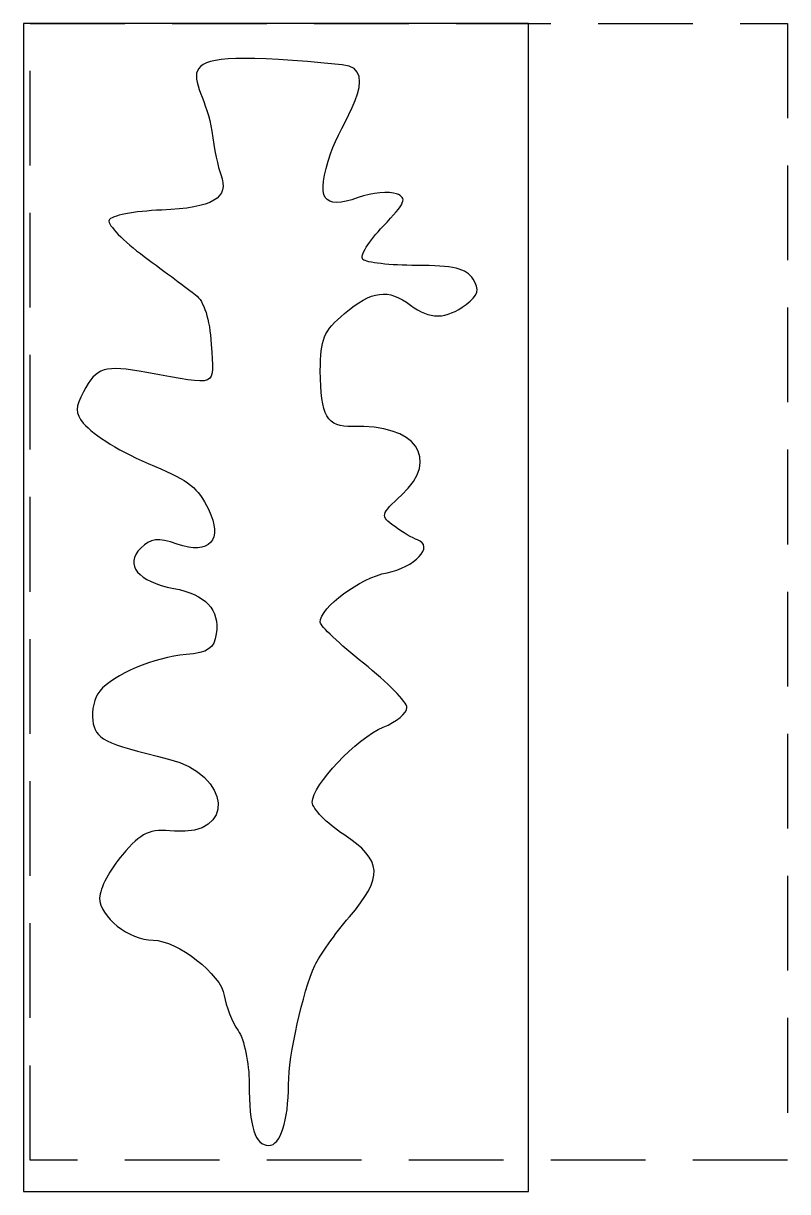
# Model space of a CAD drawing. Header units: inches. Extents: x 0 to 4.04, y -6.17 to 0.
import ezdxf

# ---------------------------------------------------------------- set-up
doc = ezdxf.new("R2010")
doc.units = ezdxf.units.IN
doc.linetypes.add('DASHED', pattern=[0.75, 0.5, -0.25])
doc.layers.get('0').update_dxf_attribs({"linetype": 'CONTINUOUS'})

msp = doc.modelspace()

# ---------------------------------------------------------------- linework, layer by layer
at = {"linetype": 'DASHED'}
for p, q in [((0.0355, 0), (4.0355, 0)), ((0.0355, -6), (0.0355, 0)), ((4.0355, 0), (4.0355, -6)), ((4.0355, -6), (0.0355, -6))]:
    msp.add_line(p, q, dxfattribs=at)
msp.add_lwpolyline([(0, -6.1666), (2.6667, -6.1666), (2.6667, 0), (0, 0)], close=True)
for points in [[(1.6841, -0.2182), (0.6221, -0.1147), (0.9533, -0.2577), (0.9952, -0.5695)], [(1.623, -0.6826), (1.6676, -0.5461), (1.902, -0.2394), (1.6841, -0.2182)], [(0.9952, -0.5695), (1.0075, -0.6611), (1.0286, -0.7642), (1.042, -0.7986)], [(1.7684, -0.9199), (1.5778, -0.9863), (1.5425, -0.9287), (1.623, -0.6826)], [(1.042, -0.7986), (1.0901, -0.9212), (1.0006, -0.9749), (0.7305, -0.9854)], [(1.9706, -0.8999), (1.9327, -0.8853), (1.8417, -0.8944), (1.7684, -0.9199)], [(1.9, -1.0701), (2.0172, -0.9491), (2.0285, -0.9221), (1.9706, -0.8999)], [(0.7305, -0.9854), (0.5856, -0.9911), (0.4605, -1.0153), (0.4525, -1.0393)], [(0.4525, -1.0393), (0.4445, -1.0633), (0.528, -1.1495), (0.6381, -1.2308)], [(1.7925, -1.2458), (1.7749, -1.2283), (1.8233, -1.1492), (1.9, -1.0701)], [(0.6381, -1.2308), (0.7482, -1.312), (0.87, -1.4027), (0.9088, -1.4323)], [(2.0766, -1.2777), (1.9379, -1.2777), (1.81, -1.2634), (1.7925, -1.2458)], [(2.3742, -1.3495), (2.3394, -1.2945), (2.27, -1.2777), (2.0766, -1.2777)], [(2.3372, -1.4836), (2.4023, -1.4344), (2.41, -1.4062), (2.3742, -1.3495)], [(0.9088, -1.4323), (0.9546, -1.4671), (0.9838, -1.5593), (0.9921, -1.6943)], [(1.6956, -1.5314), (1.8403, -1.4096), (1.9267, -1.3987), (2.044, -1.4874)], [(1.568, -1.8334), (1.5674, -1.6673), (1.5859, -1.6236), (1.6956, -1.5314)], [(2.044, -1.4874), (2.1457, -1.5642), (2.2319, -1.5631), (2.3372, -1.4836)], [(0.9921, -1.6943), (1.0063, -1.9259), (1.037, -1.9125), (0.6513, -1.8426)], [(0.6513, -1.8426), (0.4271, -1.8019), (0.3871, -1.8142), (0.3171, -1.9451)], [(1.7366, -2.1281), (1.6046, -2.1334), (1.5688, -2.0707), (1.568, -1.8334)], [(0.3171, -1.9451), (0.2734, -2.0268), (0.2733, -2.0577), (0.3166, -2.1098)], [(0.3166, -2.1098), (0.372, -2.1766), (0.5143, -2.263), (0.6925, -2.3379)], [(1.9976, -2.4889), (2.204, -2.2977), (2.0717, -2.1148), (1.7366, -2.1281)], [(0.6925, -2.3379), (0.8779, -2.4159), (0.9206, -2.45), (0.977, -2.5648)], [(1.959, -2.6547), (1.8837, -2.5996), (1.8853, -2.5931), (1.9976, -2.4889)], [(0.977, -2.5648), (1.0567, -2.7272), (0.9834, -2.8083), (0.8113, -2.7483)], [(2.0807, -2.7265), (2.0569, -2.7185), (2.0022, -2.6863), (1.959, -2.6547)], [(0.6196, -2.7701), (0.5317, -2.858), (0.6048, -2.9471), (0.7939, -2.9826)], [(0.8113, -2.7483), (0.7102, -2.7131), (0.6723, -2.7174), (0.6196, -2.7701)], [(1.9201, -2.9), (2.0663, -2.8726), (2.173, -2.7572), (2.0807, -2.7265)], [(1.5674, -3.1614), (1.5674, -3.0829), (1.7782, -2.9266), (1.9201, -2.9)], [(0.7939, -2.9826), (0.9626, -3.0143), (1.0369, -3.0937), (1.0186, -3.2231)], [(1.7965, -3.3779), (1.6705, -3.2773), (1.5674, -3.1799), (1.5674, -3.1614)], [(1.0186, -3.2231), (1.0077, -3.2995), (0.9751, -3.3217), (0.8591, -3.3315)], [(0.8591, -3.3315), (0.6904, -3.3458), (0.4764, -3.4364), (0.4034, -3.5244)], [(2.0256, -3.6119), (2.0256, -3.5838), (1.9225, -3.4784), (1.7965, -3.3779)], [(0.4034, -3.5244), (0.3755, -3.5579), (0.3589, -3.6282), (0.3664, -3.6805)], [(1.9004, -3.715), (1.9693, -3.6865), (2.0256, -3.6401), (2.0256, -3.6119)], [(0.3664, -3.6805), (0.3803, -3.7777), (0.4222, -3.7989), (0.7672, -3.8836)], [(1.5257, -4.1116), (1.5257, -4.0202), (1.7587, -3.7737), (1.9004, -3.715)], [(0.7672, -3.8836), (1.0968, -3.9644), (1.1231, -4.2928), (0.7977, -4.2632)], [(1.6923, -4.2823), (1.6007, -4.2216), (1.5257, -4.1448), (1.5257, -4.1116)], [(0.7977, -4.2632), (0.6645, -4.2511), (0.6253, -4.2689), (0.5232, -4.3882)], [(1.7213, -4.7167), (1.9027, -4.5046), (1.8969, -4.4177), (1.6923, -4.2823)], [(0.5232, -4.3882), (0.4578, -4.4647), (0.4035, -4.5673), (0.4025, -4.6163)], [(0.4025, -4.6163), (0.4007, -4.7138), (0.5597, -4.8398), (0.6848, -4.8398)], [(1.5393, -4.9733), (1.5637, -4.9206), (1.6455, -4.8051), (1.7213, -4.7167)], [(0.6848, -4.8398), (0.8125, -4.8398), (1.0452, -5.0203), (1.0611, -5.1316)], [(1.4001, -5.6007), (1.4008, -5.4459), (1.4745, -5.1137), (1.5393, -4.9733)], [(1.0611, -5.1316), (1.0691, -5.1875), (1.1019, -5.2707), (1.134, -5.3165)], [(1.134, -5.3165), (1.1661, -5.3624), (1.1924, -5.4879), (1.1924, -5.5955)], [(1.1924, -5.5955), (1.1924, -5.8263), (1.2231, -5.923), (1.2961, -5.923)], [(1.2961, -5.923), (1.3577, -5.923), (1.3993, -5.7938), (1.4001, -5.6007)]]:
    msp.add_open_spline(points, degree=3)

doc.saveas('drawing.dxf')
